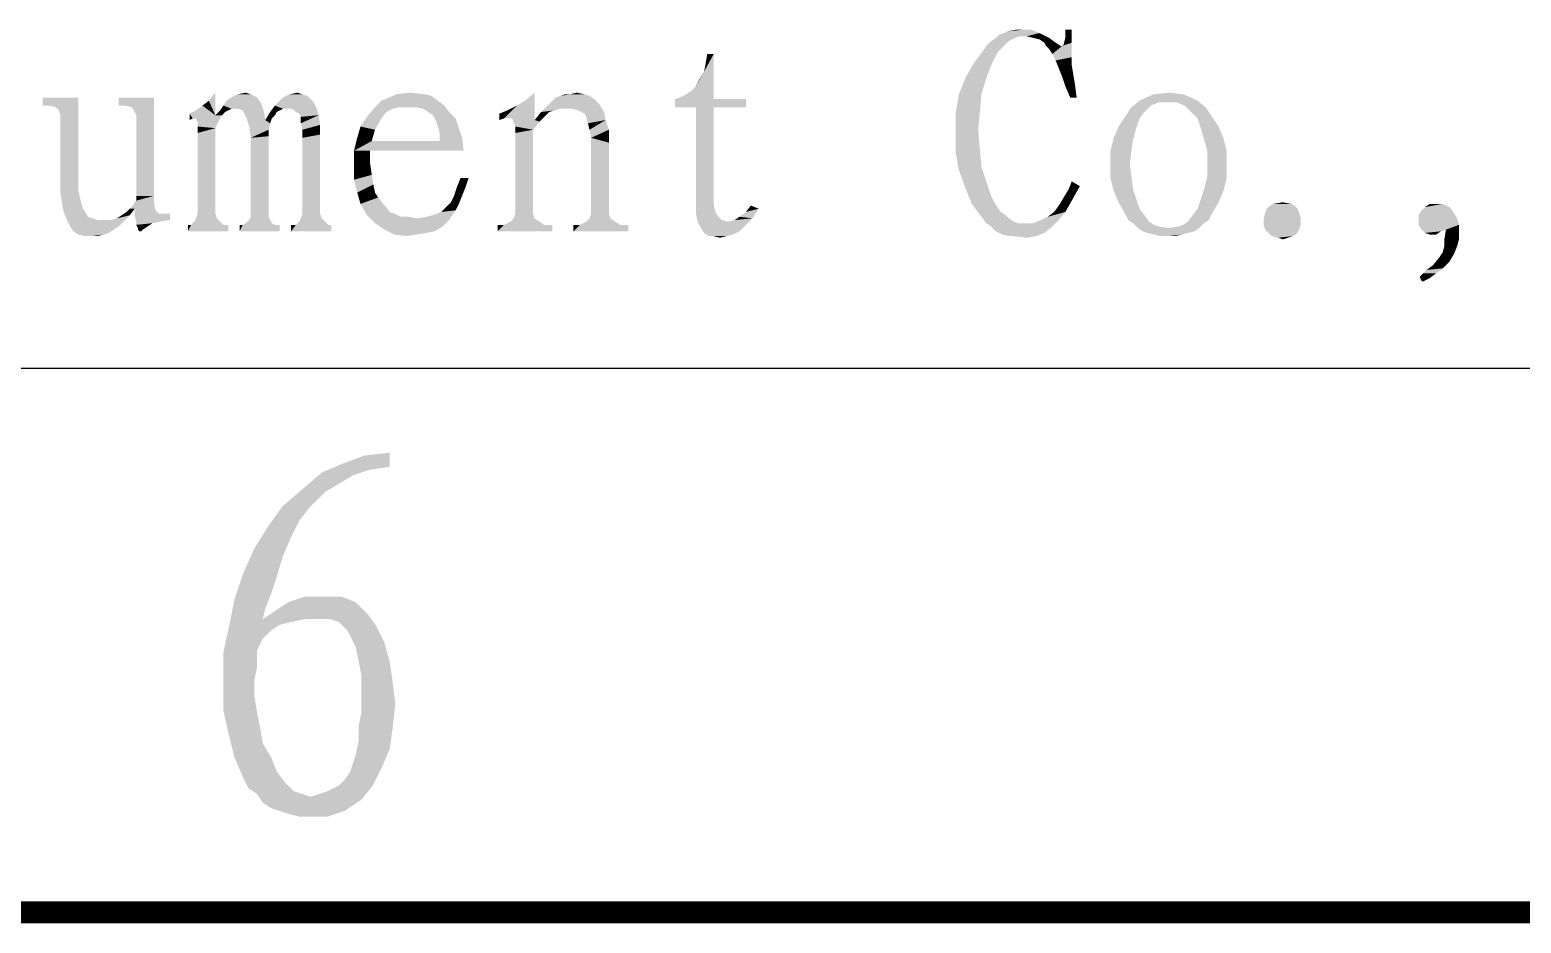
# Model space of a CAD drawing. Header units: millimetres. Extents: x 336 to 634, y 189 to 399.
# Drawn here: x 604.88 to 618.58, y 189.08 to 197.29 of the extents above; entities that cross this region are included whole.
import ezdxf

# ---------------------------------------------------------------- set-up
doc = ezdxf.new("R2010")
doc.units = ezdxf.units.MM

msp = doc.modelspace()

# ---------------------------------------------------------------- linework, layer by layer
at = {"color": 7, "linetype": 'Continuous'}
msp.add_line((361.54993, 194.17685), (628.54993, 194.17685), dxfattribs=at)
at = {"color": 3, "linetype": 'Continuous', "const_width": 0.2}
msp.add_lwpolyline([(336.54993, 189.17685), (633.54993, 189.17685)], dxfattribs=at)
at = {"color": 7, "linetype": 'Continuous'}
for points in [[(614.15649, 197.25809), (613.78612, 197.24328), (613.83057, 197.25809)], [(613.97871, 197.22846), (613.78612, 197.24328), (614.15649, 197.25809)], [(613.83057, 197.25809), (613.8602, 197.27291), (614.08242, 197.28772)], [(613.83057, 197.25809), (614.08242, 197.28772), (614.15649, 197.25809)], [(614.03797, 197.28772), (614.08242, 197.28772), (613.8602, 197.27291)], [(613.99353, 197.28772), (614.03797, 197.28772), (613.8602, 197.27291)], [(613.99353, 197.28772), (613.8602, 197.27291), (613.93427, 197.28772)], [(614.03797, 197.22846), (613.97871, 197.22846), (614.15649, 197.25809)], [(614.09723, 197.21365), (614.03797, 197.22846), (614.15649, 197.25809)], [(614.09723, 197.21365), (614.15649, 197.25809), (614.24538, 197.21365)], [(614.45279, 197.28772), (614.39353, 197.21365), (614.39353, 197.28772)], [(614.39353, 197.21365), (614.45279, 197.28772), (614.45279, 197.1692)], [(613.81575, 197.12476), (613.63797, 197.09513), (613.6676, 197.13957)], [(613.63797, 197.09513), (613.81575, 197.12476), (613.77131, 197.08031)], [(613.87501, 197.18402), (613.84538, 197.15439), (613.6676, 197.13957)], [(613.87501, 197.18402), (613.6676, 197.13957), (613.71205, 197.18402)], [(613.6676, 197.13957), (613.84538, 197.15439), (613.81575, 197.12476)], [(613.93427, 197.21365), (613.90464, 197.19883), (613.71205, 197.18402)], [(613.93427, 197.21365), (613.71205, 197.18402), (613.75649, 197.21365)], [(613.71205, 197.18402), (613.90464, 197.19883), (613.87501, 197.18402)], [(613.97871, 197.22846), (613.75649, 197.21365), (613.78612, 197.24328)], [(613.75649, 197.21365), (613.97871, 197.22846), (613.93427, 197.21365)], [(614.24538, 197.21365), (614.15649, 197.19883), (614.09723, 197.21365)], [(614.20094, 197.1692), (614.15649, 197.19883), (614.24538, 197.21365)], [(614.20094, 197.1692), (614.24538, 197.21365), (614.30464, 197.1692)], [(614.30464, 197.1692), (614.21575, 197.13957), (614.20094, 197.1692)], [(614.21575, 197.13957), (614.30464, 197.1692), (614.34908, 197.13957)], [(614.34908, 197.13957), (614.24538, 197.10994), (614.21575, 197.13957)], [(614.34908, 197.13957), (614.3639, 197.13957), (614.24538, 197.10994)], [(614.27501, 197.0655), (614.24538, 197.10994), (614.3639, 197.13957)], [(614.27501, 197.0655), (614.3639, 197.13957), (614.45279, 197.1692)], [(614.27501, 197.0655), (614.45279, 197.1692), (614.45279, 197.03587)], [(614.3639, 197.13957), (614.37871, 197.15439), (614.45279, 197.1692)], [(614.45279, 197.1692), (614.37871, 197.15439), (614.39353, 197.21365)], [(611.07501, 196.90254), (611.08983, 196.97661), (611.1639, 197.0655)], [(611.07501, 196.90254), (611.1639, 197.0655), (611.1639, 196.65068)], [(611.1639, 197.0655), (611.08983, 196.97661), (611.10464, 197.0655)], [(613.74168, 197.02105), (613.54908, 196.97661), (613.59353, 197.03587)], [(613.54908, 196.97661), (613.74168, 197.02105), (613.71205, 196.9618)], [(613.77131, 197.08031), (613.59353, 197.03587), (613.63797, 197.09513)], [(613.59353, 197.03587), (613.77131, 197.08031), (613.74168, 197.02105)], [(614.45279, 197.03587), (614.30464, 197.00624), (614.27501, 197.0655)], [(614.30464, 197.00624), (614.45279, 197.03587), (614.45279, 196.9618)], [(614.45279, 196.9618), (614.33427, 196.93217), (614.30464, 197.00624)], [(611.00094, 196.7692), (611.03057, 196.82846), (611.07501, 196.90254)], [(611.1639, 196.65068), (611.00094, 196.7692), (611.07501, 196.90254)], [(613.6676, 196.84328), (613.41575, 196.69513), (613.47501, 196.84328)], [(613.41575, 196.69513), (613.6676, 196.84328), (613.62316, 196.69513)], [(613.71205, 196.9618), (613.47501, 196.84328), (613.54908, 196.97661)], [(613.47501, 196.84328), (613.71205, 196.9618), (613.6676, 196.84328)], [(614.33427, 196.93217), (614.45279, 196.9618), (614.4676, 196.87291)], [(614.4676, 196.87291), (614.3639, 196.85809), (614.33427, 196.93217)], [(614.3639, 196.85809), (614.4676, 196.87291), (614.48242, 196.78402)], [(614.48242, 196.78402), (614.39353, 196.7692), (614.3639, 196.85809)], [(606.52686, 196.63587), (606.58612, 196.70994), (606.58612, 196.50254)], [(606.79353, 196.69513), (606.8676, 196.70994), (606.91205, 196.69513)], [(607.2676, 196.69513), (607.34168, 196.70994), (607.38612, 196.69513)], [(608.24538, 196.69513), (608.37871, 196.70994), (608.51205, 196.69513)], [(609.23797, 196.47291), (609.43057, 196.63587), (609.51945, 196.70994)], [(609.29723, 196.47291), (609.23797, 196.47291), (609.51945, 196.70994)], [(609.31205, 196.47291), (609.29723, 196.47291), (609.51945, 196.70994)], [(609.31205, 196.47291), (609.51945, 196.70994), (609.51945, 196.45809)], [(609.84538, 196.69513), (609.90464, 196.70994), (609.97871, 196.69513)], [(611.1639, 196.65068), (610.91205, 196.69513), (610.95649, 196.72476)], [(611.1639, 196.65068), (610.95649, 196.72476), (611.00094, 196.7692)], [(614.43797, 196.6655), (614.39353, 196.7692), (614.48242, 196.78402)], [(614.43797, 196.6655), (614.48242, 196.78402), (614.49723, 196.6655)], [(615.20834, 196.69513), (615.34168, 196.70994), (615.47501, 196.69513)], [(605.32686, 196.6655), (605.00094, 196.59143), (605.00094, 196.6655)], [(605.0602, 196.59143), (605.00094, 196.59143), (605.32686, 196.6655)], [(605.11945, 196.57661), (605.0602, 196.59143), (605.32686, 196.6655)], [(605.14908, 196.54698), (605.11945, 196.57661), (605.32686, 196.6655)], [(605.1639, 196.50254), (605.14908, 196.54698), (605.32686, 196.6655)], [(605.1639, 196.50254), (605.32686, 196.6655), (605.32686, 195.82105)], [(606.02316, 196.6655), (605.69723, 196.59143), (605.69723, 196.6655)], [(605.75649, 196.59143), (605.69723, 196.59143), (606.02316, 196.6655)], [(605.81575, 196.57661), (605.75649, 196.59143), (606.02316, 196.6655)], [(605.84538, 196.53217), (605.81575, 196.57661), (606.02316, 196.6655)], [(605.8602, 196.50254), (605.84538, 196.53217), (606.02316, 196.6655)], [(605.8602, 196.30994), (605.8602, 196.50254), (606.02316, 196.6655)], [(605.8602, 196.1618), (605.8602, 196.30994), (606.02316, 196.6655)], [(605.8602, 196.02846), (605.8602, 196.1618), (606.02316, 196.6655)], [(605.8602, 195.90994), (605.8602, 196.02846), (606.02316, 196.6655)], [(605.8602, 195.82105), (605.8602, 195.90994), (606.02316, 196.6655)], [(605.8602, 195.7618), (605.8602, 195.82105), (606.02316, 196.6655)], [(605.8602, 195.7618), (606.02316, 196.6655), (606.02316, 195.7618)], [(606.58612, 196.50254), (606.40834, 196.54698), (606.4676, 196.59143)], [(606.58612, 196.50254), (606.4676, 196.59143), (606.52686, 196.63587)], [(606.73427, 196.5618), (606.63057, 196.54698), (606.6602, 196.59143)], [(607.00094, 196.62105), (606.6602, 196.59143), (606.68983, 196.63587)], [(606.73427, 196.5618), (606.6602, 196.59143), (607.00094, 196.62105)], [(606.97131, 196.6655), (606.68983, 196.63587), (606.73427, 196.6655)], [(606.68983, 196.63587), (606.97131, 196.6655), (607.00094, 196.62105)], [(606.91205, 196.69513), (606.94168, 196.68031), (606.73427, 196.6655)], [(606.91205, 196.69513), (606.73427, 196.6655), (606.79353, 196.69513)], [(606.73427, 196.6655), (606.94168, 196.68031), (606.97131, 196.6655)], [(606.7639, 196.5618), (606.73427, 196.5618), (607.00094, 196.62105)], [(606.79353, 196.5618), (606.7639, 196.5618), (607.00094, 196.62105)], [(606.83797, 196.54698), (606.79353, 196.5618), (607.00094, 196.62105)], [(606.83797, 196.54698), (607.00094, 196.62105), (607.03057, 196.54698)], [(607.20834, 196.5618), (607.08983, 196.53217), (607.13427, 196.59143)], [(607.48983, 196.62105), (607.13427, 196.59143), (607.17871, 196.63587)], [(607.20834, 196.5618), (607.13427, 196.59143), (607.48983, 196.62105)], [(607.4602, 196.65068), (607.17871, 196.63587), (607.20834, 196.6655)], [(607.17871, 196.63587), (607.4602, 196.65068), (607.48983, 196.62105)], [(607.38612, 196.69513), (607.43057, 196.68031), (607.20834, 196.6655)], [(607.38612, 196.69513), (607.20834, 196.6655), (607.2676, 196.69513)], [(607.20834, 196.6655), (607.43057, 196.68031), (607.4602, 196.65068)], [(607.23797, 196.5618), (607.20834, 196.5618), (607.48983, 196.62105)], [(607.28242, 196.5618), (607.23797, 196.5618), (607.48983, 196.62105)], [(607.28242, 196.5618), (607.48983, 196.62105), (607.51945, 196.5618)], [(608.21575, 196.5618), (607.97871, 196.48772), (608.05279, 196.57661)], [(608.63057, 196.63587), (608.68983, 196.59143), (608.05279, 196.57661)], [(608.63057, 196.63587), (608.05279, 196.57661), (608.11205, 196.63587)], [(608.27501, 196.57661), (608.05279, 196.57661), (608.68983, 196.59143)], [(608.05279, 196.57661), (608.27501, 196.57661), (608.21575, 196.5618)], [(608.11205, 196.63587), (608.18612, 196.6655), (608.57131, 196.68031)], [(608.11205, 196.63587), (608.57131, 196.68031), (608.63057, 196.63587)], [(608.51205, 196.69513), (608.57131, 196.68031), (608.18612, 196.6655)], [(608.51205, 196.69513), (608.18612, 196.6655), (608.24538, 196.69513)], [(608.34908, 196.57661), (608.27501, 196.57661), (608.68983, 196.59143)], [(608.42316, 196.57661), (608.34908, 196.57661), (608.68983, 196.59143)], [(608.49723, 196.5618), (608.42316, 196.57661), (608.68983, 196.59143)], [(608.54168, 196.53217), (608.49723, 196.5618), (608.68983, 196.59143)], [(608.54168, 196.53217), (608.68983, 196.59143), (608.73427, 196.53217)], [(609.23797, 196.47291), (609.35649, 196.59143), (609.43057, 196.63587)], [(609.23797, 196.47291), (609.2676, 196.54698), (609.35649, 196.59143)], [(609.75649, 196.5618), (609.57871, 196.53217), (609.63797, 196.59143)], [(610.11205, 196.60624), (609.63797, 196.59143), (609.68242, 196.63587)], [(609.75649, 196.5618), (609.63797, 196.59143), (610.11205, 196.60624)], [(610.0676, 196.65068), (609.68242, 196.63587), (609.71205, 196.6655)], [(609.68242, 196.63587), (610.0676, 196.65068), (610.11205, 196.60624)], [(610.02316, 196.68031), (609.71205, 196.6655), (609.75649, 196.68031)], [(609.71205, 196.6655), (610.02316, 196.68031), (610.0676, 196.65068)], [(609.84538, 196.69513), (609.97871, 196.69513), (609.75649, 196.68031)], [(609.84538, 196.69513), (609.75649, 196.68031), (609.80094, 196.69513)], [(609.75649, 196.68031), (609.97871, 196.69513), (610.02316, 196.68031)], [(609.81575, 196.5618), (609.75649, 196.5618), (610.11205, 196.60624)], [(609.8602, 196.5618), (609.81575, 196.5618), (610.11205, 196.60624)], [(609.91945, 196.54698), (609.8602, 196.5618), (610.11205, 196.60624)], [(609.94908, 196.53217), (609.91945, 196.54698), (610.11205, 196.60624)], [(609.94908, 196.53217), (610.11205, 196.60624), (610.15649, 196.53217)], [(611.1639, 196.65068), (610.80834, 196.65068), (610.85279, 196.6655)], [(611.1639, 196.65068), (611.4602, 196.65068), (610.80834, 196.57661)], [(611.1639, 196.65068), (610.80834, 196.57661), (610.80834, 196.65068)], [(611.00094, 196.57661), (610.80834, 196.57661), (611.4602, 196.65068)], [(611.1639, 196.65068), (610.85279, 196.6655), (610.91205, 196.69513)], [(611.1639, 196.57661), (611.00094, 196.57661), (611.4602, 196.65068)], [(611.1639, 196.57661), (611.1639, 195.68772), (611.00094, 195.59883)], [(611.1639, 196.57661), (611.00094, 195.59883), (611.00094, 196.57661)], [(611.1639, 196.57661), (611.4602, 196.65068), (611.4602, 196.57661)], [(613.62316, 196.69513), (613.60834, 196.53217), (613.38612, 196.51735)], [(613.62316, 196.69513), (613.38612, 196.51735), (613.41575, 196.69513)], [(615.11945, 196.53217), (614.94168, 196.48772), (615.00094, 196.57661)], [(615.25279, 196.62105), (615.00094, 196.57661), (615.07501, 196.63587)], [(615.25279, 196.62105), (615.17871, 196.59142), (615.00094, 196.57661)], [(615.00094, 196.57661), (615.17871, 196.59142), (615.11945, 196.53217)], [(615.54908, 196.6655), (615.07501, 196.63587), (615.13427, 196.6655)], [(615.07501, 196.63587), (615.54908, 196.6655), (615.60834, 196.63587)], [(615.07501, 196.63587), (615.60834, 196.63587), (615.25279, 196.62105)], [(615.47501, 196.69513), (615.13427, 196.6655), (615.20834, 196.69513)], [(615.13427, 196.6655), (615.47501, 196.69513), (615.54908, 196.6655)], [(615.34168, 196.62105), (615.25279, 196.62105), (615.60834, 196.63587)], [(615.41575, 196.62105), (615.34168, 196.62105), (615.60834, 196.63587)], [(615.48983, 196.59142), (615.41575, 196.62105), (615.60834, 196.63587)], [(615.48983, 196.59142), (615.60834, 196.63587), (615.68242, 196.57661)], [(615.68242, 196.57661), (615.54908, 196.53217), (615.48983, 196.59142)], [(615.54908, 196.53217), (615.68242, 196.57661), (615.74168, 196.48772)], [(605.32686, 195.82105), (605.1639, 195.79143), (605.1639, 196.50254)], [(606.58612, 196.50254), (606.34908, 196.51735), (606.40834, 196.54698)], [(606.34908, 196.51735), (606.58612, 196.50254), (606.37871, 196.47291)], [(606.37871, 196.47291), (606.34908, 196.45809), (606.34908, 196.51735)], [(606.58612, 196.50254), (606.64538, 196.50254), (606.37871, 196.47291)], [(606.40834, 196.47291), (606.37871, 196.47291), (606.64538, 196.50254)], [(606.42316, 196.44328), (606.40834, 196.47291), (606.64538, 196.50254)], [(606.42316, 196.44328), (606.64538, 196.50254), (606.61575, 196.44328)], [(606.61575, 196.44328), (606.42316, 196.39883), (606.42316, 196.44328)], [(606.42316, 196.39883), (606.61575, 196.44328), (606.58612, 196.38402)], [(606.70464, 196.54698), (606.67501, 196.53217), (606.58612, 196.50254)], [(606.70464, 196.54698), (606.58612, 196.50254), (606.63057, 196.54698)], [(606.58612, 196.50254), (606.67501, 196.53217), (606.64538, 196.50254)], [(606.63057, 196.54698), (606.73427, 196.5618), (606.70464, 196.54698)], [(607.03057, 196.54698), (606.85279, 196.51735), (606.83797, 196.54698)], [(606.8676, 196.48772), (606.85279, 196.51735), (607.03057, 196.54698)], [(606.8676, 196.48772), (607.03057, 196.54698), (607.04538, 196.45809)], [(607.04538, 196.45809), (606.89723, 196.39883), (606.8676, 196.48772)], [(607.04538, 196.45809), (607.08983, 196.42846), (606.89723, 196.39883)], [(607.14908, 196.53217), (607.13427, 196.50254), (607.04538, 196.45809)], [(607.14908, 196.53217), (607.04538, 196.45809), (607.08983, 196.53217)], [(607.13427, 196.50254), (607.10464, 196.47291), (607.04538, 196.45809)], [(607.04538, 196.45809), (607.10464, 196.47291), (607.08983, 196.42846)], [(607.20834, 196.5618), (607.17871, 196.54698), (607.08983, 196.53217)], [(607.08983, 196.53217), (607.17871, 196.54698), (607.14908, 196.53217)], [(607.51945, 196.5618), (607.31205, 196.54698), (607.28242, 196.5618)], [(607.32686, 196.53217), (607.31205, 196.54698), (607.51945, 196.5618)], [(607.35649, 196.51735), (607.32686, 196.53217), (607.51945, 196.5618)], [(607.35649, 196.51735), (607.51945, 196.5618), (607.53427, 196.50254)], [(607.53427, 196.50254), (607.37131, 196.48772), (607.35649, 196.51735)], [(607.37131, 196.42846), (607.37131, 196.48772), (607.53427, 196.50254)], [(607.37131, 196.42846), (607.53427, 196.50254), (607.54908, 196.41365)], [(608.11205, 196.47291), (607.91945, 196.39883), (607.97871, 196.48772)], [(607.91945, 196.39883), (608.11205, 196.47291), (608.05279, 196.3692)], [(608.21575, 196.5618), (608.15649, 196.53217), (607.97871, 196.48772)], [(607.97871, 196.48772), (608.15649, 196.53217), (608.11205, 196.47291)], [(608.73427, 196.53217), (608.58612, 196.50254), (608.54168, 196.53217)], [(608.58612, 196.50254), (608.73427, 196.53217), (608.79353, 196.47291)], [(608.79353, 196.47291), (608.61575, 196.44328), (608.58612, 196.50254)], [(608.63057, 196.39883), (608.61575, 196.44328), (608.79353, 196.47291)], [(608.63057, 196.39883), (608.79353, 196.47291), (608.82316, 196.38402)], [(609.23797, 196.47291), (609.19353, 196.51735), (609.2676, 196.54698)], [(609.23797, 196.47291), (609.19353, 196.45809), (609.19353, 196.51735)], [(609.51945, 196.45809), (609.32686, 196.44328), (609.31205, 196.47291)], [(609.5639, 196.44328), (609.32686, 196.44328), (609.51945, 196.45809)], [(609.5639, 196.44328), (609.34168, 196.39883), (609.32686, 196.44328)], [(609.34168, 196.39883), (609.5639, 196.44328), (609.50464, 196.3692)], [(609.65279, 196.53217), (609.62316, 196.50254), (609.51945, 196.45809)], [(609.65279, 196.53217), (609.51945, 196.45809), (609.57871, 196.53217)], [(609.51945, 196.45809), (609.62316, 196.50254), (609.5639, 196.44328)], [(609.75649, 196.5618), (609.69723, 196.54698), (609.57871, 196.53217)], [(609.57871, 196.53217), (609.69723, 196.54698), (609.65279, 196.53217)], [(610.15649, 196.53217), (609.97871, 196.51735), (609.94908, 196.53217)], [(609.99353, 196.48772), (609.97871, 196.51735), (610.15649, 196.53217)], [(609.99353, 196.48772), (610.15649, 196.53217), (610.17131, 196.45809)], [(610.17131, 196.45809), (610.00834, 196.42846), (609.99353, 196.48772)], [(610.02316, 196.3692), (610.00834, 196.42846), (610.17131, 196.45809)], [(610.02316, 196.3692), (610.17131, 196.45809), (610.20094, 196.3692)], [(613.38612, 196.51735), (613.60834, 196.53217), (613.59353, 196.3692)], [(613.59353, 196.3692), (613.38612, 196.33957), (613.38612, 196.51735)], [(615.07501, 196.47291), (614.88242, 196.39883), (614.94168, 196.48772)], [(614.88242, 196.39883), (615.07501, 196.47291), (615.04538, 196.38402)], [(614.94168, 196.48772), (615.11945, 196.53217), (615.07501, 196.47291)], [(615.74168, 196.48772), (615.60834, 196.47291), (615.54908, 196.53217)], [(615.60834, 196.47291), (615.74168, 196.48772), (615.80094, 196.39883)], [(615.80094, 196.39883), (615.63797, 196.38402), (615.60834, 196.47291)], [(606.58612, 196.38402), (606.42316, 196.33957), (606.42316, 196.39883)], [(606.42316, 195.59883), (606.42316, 196.33957), (606.58612, 196.38402)], [(606.42316, 195.59883), (606.58612, 196.38402), (606.58612, 195.59883)], [(606.89723, 196.39883), (607.08983, 196.42846), (607.07501, 196.3692)], [(607.07501, 196.3692), (606.91205, 196.29513), (606.89723, 196.39883)], [(607.07501, 196.3692), (607.07501, 196.30994), (606.91205, 196.29513)], [(606.91205, 195.5692), (606.91205, 196.29513), (607.07501, 196.30994)], [(606.91205, 195.5692), (607.07501, 196.30994), (607.07501, 195.5692)], [(607.54908, 196.41365), (607.38612, 196.3692), (607.37131, 196.42846)], [(607.38612, 196.3692), (607.54908, 196.41365), (607.54908, 196.32476)], [(607.54908, 196.32476), (607.38612, 196.29513), (607.38612, 196.3692)], [(607.38612, 195.59883), (607.38612, 196.29513), (607.54908, 196.32476)], [(607.38612, 195.59883), (607.54908, 196.32476), (607.54908, 195.59883)], [(608.02316, 196.2655), (607.8602, 196.17661), (607.88983, 196.29513)], [(608.05279, 196.3692), (607.88983, 196.29513), (607.91945, 196.39883)], [(607.88983, 196.29513), (608.05279, 196.3692), (608.02316, 196.2655)], [(608.82316, 196.38402), (608.64538, 196.33957), (608.63057, 196.39883)], [(608.64538, 196.33957), (608.82316, 196.38402), (608.85279, 196.29513)], [(608.85279, 196.29513), (608.64538, 196.2655), (608.64538, 196.33957)], [(608.64538, 196.2655), (608.85279, 196.29513), (608.8676, 196.17661)], [(609.50464, 196.3692), (609.34168, 196.33957), (609.34168, 196.39883)], [(609.34168, 195.59883), (609.34168, 196.33957), (609.50464, 196.3692)], [(609.34168, 195.59883), (609.50464, 196.3692), (609.50464, 195.59883)], [(610.20094, 196.3692), (610.03797, 196.29513), (610.02316, 196.3692)], [(610.03797, 196.29513), (610.20094, 196.3692), (610.20094, 196.25068)], [(610.20094, 196.25068), (610.03797, 195.59883), (610.03797, 196.29513)], [(613.38612, 196.33957), (613.59353, 196.3692), (613.60834, 196.19143)], [(613.60834, 196.19143), (613.38612, 196.1618), (613.38612, 196.33957)], [(615.01575, 196.28031), (614.80834, 196.17661), (614.83797, 196.29513)], [(615.04538, 196.38402), (614.83797, 196.29513), (614.88242, 196.39883)], [(614.83797, 196.29513), (615.04538, 196.38402), (615.01575, 196.28031)], [(615.63797, 196.38402), (615.80094, 196.39883), (615.84538, 196.29513)], [(615.84538, 196.29513), (615.6676, 196.28031), (615.63797, 196.38402)], [(615.69723, 196.17661), (615.6676, 196.28031), (615.84538, 196.29513)], [(615.69723, 196.17661), (615.84538, 196.29513), (615.87501, 196.17661)], [(608.02316, 196.2655), (608.64538, 196.2655), (607.8602, 196.17661)], [(608.00834, 196.17661), (607.8602, 196.17661), (608.64538, 196.2655)], [(608.00834, 196.17661), (608.00834, 196.05809), (607.8602, 196.04328)], [(608.00834, 196.17661), (607.8602, 196.04328), (607.8602, 196.17661)], [(608.8676, 196.17661), (608.00834, 196.17661), (608.64538, 196.2655)], [(610.03797, 195.59883), (610.20094, 196.25068), (610.20094, 195.59883)], [(613.38612, 196.1618), (613.60834, 196.19143), (613.62316, 196.02846)], [(613.62316, 196.02846), (613.41575, 195.99883), (613.38612, 196.1618)], [(614.80834, 196.17661), (615.01575, 196.28031), (615.00094, 196.17661)], [(615.00094, 196.17661), (614.80834, 196.05809), (614.80834, 196.17661)], [(614.80834, 196.05809), (615.00094, 196.17661), (614.98612, 196.05809)], [(615.87501, 196.17661), (615.69723, 196.05809), (615.69723, 196.17661)], [(615.69723, 196.05809), (615.87501, 196.17661), (615.87501, 196.05809)], [(607.8602, 196.04328), (608.00834, 196.05809), (608.02316, 195.95439)], [(608.02316, 195.95439), (607.8602, 195.90994), (607.8602, 196.04328)], [(613.41575, 195.99883), (613.62316, 196.02846), (613.6676, 195.89513)], [(614.98612, 196.05809), (615.00094, 195.93957), (614.80834, 195.92476)], [(614.98612, 196.05809), (614.80834, 195.92476), (614.80834, 196.05809)], [(615.87501, 196.05809), (615.69723, 195.93957), (615.69723, 196.05809)], [(615.69723, 195.93957), (615.87501, 196.05809), (615.87501, 195.92476)], [(607.8602, 195.90994), (608.02316, 195.95439), (608.03797, 195.8655)], [(608.03797, 195.8655), (607.88983, 195.79143), (607.8602, 195.90994)], [(608.91205, 195.92476), (608.80834, 195.85068), (608.83797, 195.92476)], [(608.80834, 195.85068), (608.91205, 195.92476), (608.88242, 195.83587)], [(613.6676, 195.89513), (613.47501, 195.83587), (613.41575, 195.99883)], [(613.47501, 195.83587), (613.6676, 195.89513), (613.71205, 195.7618)], [(614.52686, 195.85068), (614.42316, 195.82105), (614.45279, 195.89513)], [(614.80834, 195.92476), (615.00094, 195.93957), (615.01575, 195.82105)], [(615.01575, 195.82105), (614.83797, 195.80624), (614.80834, 195.92476)], [(615.87501, 195.92476), (615.6676, 195.82105), (615.69723, 195.93957)], [(615.6676, 195.82105), (615.87501, 195.92476), (615.84538, 195.80624)], [(605.1639, 195.79143), (605.32686, 195.82105), (605.34168, 195.74698)], [(605.34168, 195.74698), (605.17871, 195.68772), (605.1639, 195.79143)], [(605.84538, 195.70254), (605.8602, 195.71735), (606.02316, 195.7618)], [(605.84538, 195.70254), (606.02316, 195.7618), (606.02316, 195.68772)], [(606.02316, 195.7618), (605.8602, 195.71735), (605.8602, 195.7618)], [(607.88983, 195.79143), (608.03797, 195.8655), (608.05279, 195.79143)], [(608.05279, 195.79143), (607.91945, 195.68772), (607.88983, 195.79143)], [(608.05279, 195.79143), (608.08242, 195.74698), (607.91945, 195.68772)], [(608.85279, 195.7618), (608.74908, 195.70254), (608.77871, 195.7618)], [(608.74908, 195.70254), (608.85279, 195.7618), (608.82316, 195.68772)], [(608.88242, 195.83587), (608.77871, 195.7618), (608.80834, 195.85068)], [(608.77871, 195.7618), (608.88242, 195.83587), (608.85279, 195.7618)], [(613.71205, 195.7618), (613.53427, 195.68772), (613.47501, 195.83587)], [(613.71205, 195.7618), (613.74168, 195.70254), (613.53427, 195.68772)], [(614.37871, 195.74698), (614.42316, 195.82105), (614.52686, 195.85068)], [(614.37871, 195.74698), (614.52686, 195.85068), (614.45279, 195.71735)], [(614.83797, 195.80624), (615.01575, 195.82105), (615.04538, 195.73217)], [(615.04538, 195.73217), (614.88242, 195.70254), (614.83797, 195.80624)], [(615.84538, 195.80624), (615.63797, 195.73217), (615.6676, 195.82105)], [(615.63797, 195.73217), (615.84538, 195.80624), (615.80094, 195.70254)], [(605.17871, 195.68772), (605.34168, 195.74698), (605.35649, 195.68772)], [(605.35649, 195.68772), (605.19353, 195.61365), (605.17871, 195.68772)], [(605.35649, 195.68772), (605.37131, 195.64328), (605.19353, 195.61365)], [(605.19353, 195.61365), (605.37131, 195.64328), (605.40094, 195.59883)], [(605.40094, 195.59883), (605.22316, 195.53957), (605.19353, 195.61365)], [(605.72686, 195.58402), (605.77131, 195.61365), (605.84538, 195.64328)], [(605.72686, 195.58402), (605.84538, 195.64328), (605.80094, 195.58402)], [(605.84538, 195.64328), (605.77131, 195.61365), (605.80094, 195.64328)], [(605.80094, 195.64328), (605.83057, 195.67291), (606.02316, 195.68772)], [(605.84538, 195.64328), (605.80094, 195.64328), (606.02316, 195.68772)], [(606.02316, 195.68772), (605.83057, 195.67291), (605.84538, 195.70254)], [(605.84538, 195.64328), (606.02316, 195.68772), (606.03797, 195.62846)], [(606.03797, 195.62846), (605.84538, 195.58402), (605.84538, 195.64328)], [(606.03797, 195.62846), (606.0676, 195.59883), (605.84538, 195.58402)], [(607.91945, 195.68772), (608.08242, 195.74698), (608.12686, 195.68772)], [(608.12686, 195.68772), (607.97871, 195.58402), (607.91945, 195.68772)], [(608.12686, 195.68772), (608.15649, 195.65809), (607.97871, 195.58402)], [(608.15649, 195.65809), (608.18612, 195.61365), (607.97871, 195.58402)], [(608.18612, 195.61365), (608.23057, 195.59883), (607.97871, 195.58402)], [(608.58612, 195.58402), (608.6602, 195.61365), (608.79353, 195.62846)], [(608.58612, 195.58402), (608.79353, 195.62846), (608.7639, 195.58402)], [(608.79353, 195.62846), (608.6602, 195.61365), (608.70464, 195.65809)], [(608.82316, 195.68772), (608.70464, 195.65809), (608.74908, 195.70254)], [(608.70464, 195.65809), (608.82316, 195.68772), (608.79353, 195.62846)], [(611.1639, 195.68772), (611.17871, 195.61365), (611.00094, 195.59883)], [(611.00094, 195.59883), (611.17871, 195.61365), (611.20834, 195.5692)], [(611.40094, 195.5692), (611.4602, 195.61365), (611.57871, 195.64328)], [(611.40094, 195.5692), (611.57871, 195.64328), (611.51945, 195.55439)], [(611.57871, 195.64328), (611.4602, 195.61365), (611.50464, 195.67291)], [(613.53427, 195.68772), (613.74168, 195.70254), (613.77131, 195.65809)], [(613.77131, 195.65809), (613.57871, 195.62846), (613.53427, 195.68772)], [(613.57871, 195.62846), (613.77131, 195.65809), (613.80094, 195.61365)], [(613.80094, 195.61365), (613.62316, 195.5692), (613.57871, 195.62846)], [(613.80094, 195.61365), (613.84538, 195.58402), (613.62316, 195.5692)], [(614.17131, 195.53957), (614.23057, 195.5692), (614.39353, 195.61365)], [(614.17131, 195.53957), (614.39353, 195.61365), (614.31945, 195.52476)], [(614.39353, 195.61365), (614.23057, 195.5692), (614.28983, 195.61365)], [(614.28983, 195.61365), (614.33427, 195.67291), (614.45279, 195.71735)], [(614.28983, 195.61365), (614.45279, 195.71735), (614.39353, 195.61365)], [(614.45279, 195.71735), (614.33427, 195.67291), (614.37871, 195.74698)], [(614.88242, 195.70254), (615.04538, 195.73217), (615.07501, 195.64328)], [(615.07501, 195.64328), (614.94168, 195.59883), (614.88242, 195.70254)], [(614.94168, 195.59883), (615.07501, 195.64328), (615.11945, 195.58402)], [(615.74168, 195.59883), (615.5639, 195.58402), (615.60834, 195.64328)], [(615.80094, 195.70254), (615.60834, 195.64328), (615.63797, 195.73217)], [(615.60834, 195.64328), (615.80094, 195.70254), (615.74168, 195.59883)], [(616.54168, 195.59883), (616.21575, 195.55439), (616.23057, 195.61365)], [(616.52686, 195.64328), (616.23057, 195.61365), (616.24538, 195.64328)], [(616.23057, 195.61365), (616.52686, 195.64328), (616.54168, 195.59883)], [(616.49723, 195.67291), (616.24538, 195.64328), (616.27501, 195.67291)], [(616.24538, 195.64328), (616.49723, 195.67291), (616.52686, 195.64328)], [(616.4676, 195.68772), (616.27501, 195.67291), (616.30464, 195.68772)], [(616.27501, 195.67291), (616.4676, 195.68772), (616.49723, 195.67291)], [(616.30464, 195.68772), (616.39353, 195.70254), (616.4676, 195.68772)], [(617.94908, 195.62846), (617.9639, 195.59883), (617.63797, 195.58402)], [(617.94908, 195.62846), (617.63797, 195.58402), (617.6676, 195.62846)], [(617.91945, 195.65809), (617.6676, 195.62846), (617.69723, 195.65809)], [(617.6676, 195.62846), (617.91945, 195.65809), (617.94908, 195.62846)], [(617.8602, 195.68772), (617.88983, 195.67291), (617.69723, 195.65809)], [(617.80094, 195.68772), (617.8602, 195.68772), (617.69723, 195.65809)], [(617.80094, 195.68772), (617.69723, 195.65809), (617.74168, 195.68772)], [(617.69723, 195.65809), (617.88983, 195.67291), (617.91945, 195.65809)], [(605.40094, 195.59883), (605.41575, 195.5692), (605.22316, 195.53957)], [(605.41575, 195.5692), (605.4602, 195.55439), (605.22316, 195.53957)], [(605.22316, 195.53957), (605.4602, 195.55439), (605.50464, 195.53957)], [(605.50464, 195.53957), (605.25279, 195.48031), (605.22316, 195.53957)], [(605.62316, 195.53957), (605.74168, 195.52476), (605.25279, 195.48031)], [(605.5639, 195.53957), (605.62316, 195.53957), (605.25279, 195.48031)], [(605.50464, 195.53957), (605.5639, 195.53957), (605.25279, 195.48031)], [(605.25279, 195.48031), (605.74168, 195.52476), (605.69723, 195.48031)], [(605.69723, 195.48031), (605.28242, 195.43587), (605.25279, 195.48031)], [(605.69723, 195.48031), (605.65279, 195.45068), (605.28242, 195.43587)], [(605.62316, 195.53957), (605.68242, 195.55439), (605.80094, 195.58402)], [(605.62316, 195.53957), (605.80094, 195.58402), (605.74168, 195.52476)], [(605.80094, 195.58402), (605.68242, 195.55439), (605.72686, 195.58402)], [(606.14168, 195.59883), (606.17131, 195.59883), (605.84538, 195.58402)], [(606.09723, 195.59883), (606.14168, 195.59883), (605.84538, 195.58402)], [(606.0676, 195.59883), (606.09723, 195.59883), (605.84538, 195.58402)], [(605.84538, 195.58402), (606.17131, 195.59883), (606.17131, 195.53957)], [(606.17131, 195.53957), (605.8602, 195.52476), (605.84538, 195.58402)], [(605.8602, 195.52476), (606.17131, 195.53957), (606.08242, 195.52476)], [(606.08242, 195.52476), (606.00834, 195.50994), (605.8602, 195.49513)], [(606.08242, 195.52476), (605.8602, 195.49513), (605.8602, 195.52476)], [(605.8602, 195.49513), (606.00834, 195.50994), (605.9639, 195.48031)], [(605.9639, 195.48031), (605.87501, 195.4655), (605.8602, 195.49513)], [(605.87501, 195.45068), (605.87501, 195.4655), (605.9639, 195.48031)], [(605.87501, 195.45068), (605.9639, 195.48031), (605.91945, 195.45068)], [(606.6602, 195.49513), (606.70464, 195.49513), (606.33427, 195.43587)], [(606.3639, 195.49513), (606.6602, 195.49513), (606.33427, 195.43587)], [(606.3639, 195.49513), (606.33427, 195.43587), (606.33427, 195.49513)], [(606.33427, 195.43587), (606.70464, 195.49513), (606.70464, 195.43587)], [(606.63057, 195.52476), (606.3639, 195.49513), (606.39353, 195.52476)], [(606.3639, 195.49513), (606.63057, 195.52476), (606.6602, 195.49513)], [(606.60094, 195.55439), (606.39353, 195.52476), (606.40834, 195.55439)], [(606.39353, 195.52476), (606.60094, 195.55439), (606.63057, 195.52476)], [(606.58612, 195.59883), (606.40834, 195.55439), (606.42316, 195.59883)], [(606.40834, 195.55439), (606.58612, 195.59883), (606.60094, 195.55439)], [(607.13427, 195.49513), (607.17871, 195.49513), (606.80834, 195.43587)], [(606.83797, 195.49513), (607.13427, 195.49513), (606.80834, 195.43587)], [(606.83797, 195.49513), (606.80834, 195.43587), (606.80834, 195.49513)], [(606.80834, 195.43587), (607.17871, 195.49513), (607.17871, 195.43587)], [(607.10464, 195.50994), (606.83797, 195.49513), (606.8676, 195.50994)], [(606.83797, 195.49513), (607.10464, 195.50994), (607.13427, 195.49513)], [(607.08983, 195.53957), (606.8676, 195.50994), (606.89723, 195.53957)], [(606.8676, 195.50994), (607.08983, 195.53957), (607.10464, 195.50994)], [(607.07501, 195.5692), (606.89723, 195.53957), (606.91205, 195.5692)], [(606.89723, 195.53957), (607.07501, 195.5692), (607.08983, 195.53957)], [(607.62316, 195.49513), (607.65279, 195.49513), (607.28242, 195.43587)], [(607.32686, 195.49513), (607.62316, 195.49513), (607.28242, 195.43587)], [(607.32686, 195.49513), (607.28242, 195.43587), (607.28242, 195.49513)], [(607.28242, 195.43587), (607.65279, 195.49513), (607.65279, 195.43587)], [(607.59353, 195.52476), (607.32686, 195.49513), (607.35649, 195.52476)], [(607.32686, 195.49513), (607.59353, 195.52476), (607.62316, 195.49513)], [(607.5639, 195.55439), (607.35649, 195.52476), (607.37131, 195.55439)], [(607.35649, 195.52476), (607.5639, 195.55439), (607.59353, 195.52476)], [(607.54908, 195.59883), (607.37131, 195.55439), (607.38612, 195.59883)], [(607.37131, 195.55439), (607.54908, 195.59883), (607.5639, 195.55439)], [(607.97871, 195.58402), (608.23057, 195.59883), (608.28983, 195.5692)], [(608.28983, 195.5692), (608.05279, 195.50994), (607.97871, 195.58402)], [(608.3639, 195.5692), (608.43797, 195.55439), (608.05279, 195.50994)], [(608.28983, 195.5692), (608.3639, 195.5692), (608.05279, 195.50994)], [(608.43797, 195.55439), (608.73427, 195.53957), (608.05279, 195.50994)], [(608.05279, 195.50994), (608.73427, 195.53957), (608.70464, 195.50994)], [(608.70464, 195.50994), (608.14168, 195.45068), (608.05279, 195.50994)], [(608.70464, 195.50994), (608.67501, 195.48031), (608.14168, 195.45068)], [(608.14168, 195.45068), (608.67501, 195.48031), (608.60094, 195.43587)], [(608.43797, 195.55439), (608.52686, 195.5692), (608.7639, 195.58402)], [(608.43797, 195.55439), (608.7639, 195.58402), (608.73427, 195.53957)], [(608.7639, 195.58402), (608.52686, 195.5692), (608.58612, 195.58402)], [(609.60834, 195.49513), (609.68242, 195.49513), (609.17871, 195.43587)], [(609.23797, 195.49513), (609.60834, 195.49513), (609.17871, 195.43587)], [(609.23797, 195.49513), (609.17871, 195.43587), (609.17871, 195.49513)], [(609.17871, 195.43587), (609.68242, 195.49513), (609.68242, 195.43587)], [(609.5639, 195.52476), (609.23797, 195.49513), (609.29723, 195.52476)], [(609.23797, 195.49513), (609.5639, 195.52476), (609.60834, 195.49513)], [(609.51945, 195.55439), (609.29723, 195.52476), (609.32686, 195.55439)], [(609.29723, 195.52476), (609.51945, 195.55439), (609.5639, 195.52476)], [(609.50464, 195.59883), (609.32686, 195.55439), (609.34168, 195.59883)], [(609.32686, 195.55439), (609.50464, 195.59883), (609.51945, 195.55439)], [(610.30464, 195.49513), (610.37871, 195.49513), (609.87501, 195.43587)], [(609.93427, 195.49513), (610.30464, 195.49513), (609.87501, 195.43587)], [(609.93427, 195.49513), (609.87501, 195.43587), (609.87501, 195.49513)], [(609.87501, 195.43587), (610.37871, 195.49513), (610.37871, 195.43587)], [(610.2602, 195.52476), (609.93427, 195.49513), (609.99353, 195.52476)], [(609.93427, 195.49513), (610.2602, 195.52476), (610.30464, 195.49513)], [(610.21575, 195.55439), (609.99353, 195.52476), (610.02316, 195.55439)], [(609.99353, 195.52476), (610.21575, 195.55439), (610.2602, 195.52476)], [(610.20094, 195.59883), (610.02316, 195.55439), (610.03797, 195.59883)], [(610.02316, 195.55439), (610.20094, 195.59883), (610.21575, 195.55439)], [(611.20834, 195.5692), (611.01575, 195.52476), (611.00094, 195.59883)], [(611.20834, 195.5692), (611.23797, 195.53957), (611.01575, 195.52476)], [(611.01575, 195.52476), (611.23797, 195.53957), (611.29723, 195.52476)], [(611.29723, 195.52476), (611.04538, 195.4655), (611.01575, 195.52476)], [(611.29723, 195.52476), (611.4602, 195.49513), (611.04538, 195.4655)], [(611.04538, 195.4655), (611.4602, 195.49513), (611.40094, 195.43587)], [(611.29723, 195.52476), (611.35649, 195.53957), (611.51945, 195.55439)], [(611.29723, 195.52476), (611.51945, 195.55439), (611.4602, 195.49513)], [(611.51945, 195.55439), (611.35649, 195.53957), (611.40094, 195.5692)], [(613.62316, 195.5692), (613.84538, 195.58402), (613.87501, 195.55439)], [(613.87501, 195.55439), (613.6676, 195.50994), (613.62316, 195.5692)], [(613.87501, 195.55439), (613.91945, 195.52476), (613.6676, 195.50994)], [(613.6676, 195.50994), (613.91945, 195.52476), (613.9639, 195.50994)], [(613.9639, 195.50994), (613.71205, 195.48031), (613.6676, 195.50994)], [(613.71205, 195.48031), (614.09723, 195.50994), (614.31945, 195.52476)], [(613.71205, 195.48031), (614.31945, 195.52476), (614.2602, 195.4655)], [(614.00834, 195.50994), (614.09723, 195.50994), (613.71205, 195.48031)], [(613.9639, 195.50994), (614.00834, 195.50994), (613.71205, 195.48031)], [(614.2602, 195.4655), (613.75649, 195.43587), (613.71205, 195.48031)], [(614.31945, 195.52476), (614.09723, 195.50994), (614.17131, 195.53957)], [(615.11945, 195.58402), (614.97131, 195.53957), (614.94168, 195.59883)], [(614.97131, 195.53957), (615.11945, 195.58402), (615.1639, 195.52476)], [(615.1639, 195.52476), (615.01575, 195.50994), (614.97131, 195.53957)], [(615.01575, 195.50994), (615.1639, 195.52476), (615.20834, 195.49513)], [(615.20834, 195.49513), (615.0602, 195.4655), (615.01575, 195.50994)], [(615.20834, 195.49513), (615.25279, 195.48031), (615.0602, 195.4655)], [(615.0602, 195.4655), (615.25279, 195.48031), (615.34168, 195.4655)], [(615.34168, 195.4655), (615.43057, 195.48031), (615.6676, 195.50994)], [(615.34168, 195.4655), (615.6676, 195.50994), (615.62316, 195.4655)], [(615.43057, 195.48031), (615.47501, 195.49513), (615.6676, 195.50994)], [(615.6676, 195.50994), (615.47501, 195.49513), (615.51945, 195.52476)], [(615.71205, 195.53957), (615.51945, 195.52476), (615.5639, 195.58402)], [(615.51945, 195.52476), (615.71205, 195.53957), (615.6676, 195.50994)], [(615.5639, 195.58402), (615.74168, 195.59883), (615.71205, 195.53957)], [(616.21575, 195.55439), (616.54168, 195.59883), (616.55649, 195.55439)], [(616.55649, 195.55439), (616.21575, 195.49513), (616.21575, 195.55439)], [(616.21575, 195.49513), (616.55649, 195.55439), (616.55649, 195.49513)], [(616.55649, 195.49513), (616.23057, 195.45068), (616.21575, 195.49513)], [(616.23057, 195.45068), (616.55649, 195.49513), (616.54168, 195.45068)], [(617.63797, 195.58402), (617.9639, 195.59883), (617.99353, 195.55439)], [(617.99353, 195.55439), (617.63797, 195.53957), (617.63797, 195.58402)], [(617.63797, 195.49513), (617.63797, 195.53957), (617.99353, 195.55439)], [(617.63797, 195.49513), (617.99353, 195.55439), (618.00834, 195.49513)], [(618.00834, 195.49513), (617.6676, 195.45068), (617.63797, 195.49513)], [(617.88983, 195.45068), (617.6676, 195.45068), (618.00834, 195.49513)], [(617.88983, 195.45068), (618.00834, 195.49513), (618.00834, 195.43587)], [(605.28242, 195.43587), (605.65279, 195.45068), (605.60834, 195.42105)], [(605.60834, 195.42105), (605.32686, 195.40624), (605.28242, 195.43587)], [(605.32686, 195.40624), (605.60834, 195.42105), (605.5639, 195.40624)], [(605.5639, 195.40624), (605.38612, 195.39143), (605.32686, 195.40624)], [(605.44538, 195.39143), (605.38612, 195.39143), (605.5639, 195.40624)], [(605.44538, 195.39143), (605.5639, 195.40624), (605.50464, 195.39143)], [(605.91945, 195.45068), (605.88983, 195.43587), (605.87501, 195.45068)], [(605.88983, 195.43587), (605.91945, 195.45068), (605.90464, 195.43587)], [(608.60094, 195.43587), (608.23057, 195.40624), (608.14168, 195.45068)], [(608.60094, 195.43587), (608.52686, 195.42105), (608.23057, 195.40624)], [(608.23057, 195.40624), (608.52686, 195.42105), (608.43797, 195.40624)], [(608.43797, 195.40624), (608.33427, 195.39143), (608.23057, 195.40624)], [(611.40094, 195.43587), (611.07501, 195.42105), (611.04538, 195.4655)], [(611.07501, 195.42105), (611.40094, 195.43587), (611.34168, 195.40624)], [(611.34168, 195.40624), (611.11945, 195.39143), (611.07501, 195.42105)], [(611.1639, 195.39143), (611.11945, 195.39143), (611.34168, 195.40624)], [(611.1639, 195.39143), (611.34168, 195.40624), (611.28242, 195.39143)], [(611.28242, 195.39143), (611.22316, 195.37661), (611.1639, 195.39143)], [(613.75649, 195.43587), (614.2602, 195.4655), (614.20094, 195.42105)], [(614.20094, 195.42105), (613.81575, 195.40624), (613.75649, 195.43587)], [(613.87501, 195.39143), (613.81575, 195.40624), (614.20094, 195.42105)], [(613.91945, 195.39143), (613.87501, 195.39143), (614.20094, 195.42105)], [(613.91945, 195.39143), (614.20094, 195.42105), (614.12686, 195.39143)], [(614.12686, 195.39143), (614.03797, 195.37661), (613.91945, 195.39143)], [(615.34168, 195.4655), (615.10464, 195.43587), (615.0602, 195.4655)], [(615.34168, 195.4655), (615.62316, 195.4655), (615.10464, 195.43587)], [(615.10464, 195.43587), (615.62316, 195.4655), (615.57871, 195.43587)], [(615.57871, 195.43587), (615.14908, 195.42106), (615.10464, 195.43587)], [(615.14908, 195.42106), (615.57871, 195.43587), (615.51945, 195.42106)], [(615.51945, 195.42106), (615.20834, 195.40624), (615.14908, 195.42106)], [(615.20834, 195.40624), (615.51945, 195.42106), (615.4602, 195.40624)], [(615.4602, 195.40624), (615.2676, 195.39143), (615.20834, 195.40624)], [(615.34168, 195.39143), (615.2676, 195.39143), (615.4602, 195.40624)], [(615.34168, 195.39143), (615.4602, 195.40624), (615.40094, 195.39143)], [(616.54168, 195.45068), (616.2602, 195.42105), (616.23057, 195.45068)], [(616.2602, 195.42105), (616.54168, 195.45068), (616.51205, 195.40624)], [(616.51205, 195.40624), (616.28983, 195.39143), (616.2602, 195.42105)], [(616.28983, 195.39143), (616.51205, 195.40624), (616.48242, 195.39143)], [(616.48242, 195.39143), (616.34908, 195.37661), (616.28983, 195.39143)], [(616.34908, 195.37661), (616.48242, 195.39143), (616.43797, 195.37661)], [(616.43797, 195.37661), (616.39353, 195.3618), (616.34908, 195.37661)], [(617.88983, 195.45068), (617.69723, 195.42105), (617.6676, 195.45068)], [(617.88983, 195.45068), (617.84538, 195.43587), (617.69723, 195.42105)], [(617.74168, 195.40624), (617.69723, 195.42105), (617.84538, 195.43587)], [(617.77131, 195.40624), (617.74168, 195.40624), (617.84538, 195.43587)], [(617.77131, 195.40624), (617.84538, 195.43587), (617.80094, 195.40624)], [(618.00834, 195.43587), (617.87501, 195.3618), (617.88983, 195.45068)], [(617.87501, 195.3618), (618.00834, 195.43587), (618.00834, 195.3618)], [(618.00834, 195.3618), (617.87501, 195.30254), (617.87501, 195.3618)], [(617.87501, 195.30254), (618.00834, 195.3618), (617.99353, 195.30254)], [(617.9639, 195.22846), (617.83057, 195.19883), (617.8602, 195.24328)], [(617.83057, 195.19883), (617.9639, 195.22846), (617.91945, 195.15439)], [(617.99353, 195.30254), (617.8602, 195.24328), (617.87501, 195.30254)], [(617.8602, 195.24328), (617.99353, 195.30254), (617.9639, 195.22846)], [(617.68242, 195.05068), (617.71205, 195.08031), (617.8602, 195.09513)], [(617.68242, 195.05068), (617.8602, 195.09513), (617.80094, 195.05068)], [(617.8602, 195.09513), (617.71205, 195.08031), (617.77131, 195.12476)], [(617.91945, 195.15439), (617.77131, 195.12476), (617.83057, 195.19883)], [(617.77131, 195.12476), (617.91945, 195.15439), (617.8602, 195.09513)], [(617.65279, 195.02105), (617.6676, 195.03587), (617.80094, 195.05068)], [(617.65279, 195.00624), (617.65279, 195.02105), (617.80094, 195.05068)], [(617.65279, 195.00624), (617.80094, 195.05068), (617.74168, 195.00624)], [(617.74168, 195.00624), (617.6676, 194.97661), (617.65279, 195.00624)], [(617.80094, 195.05068), (617.6676, 195.03587), (617.68242, 195.05068)], [(617.74168, 195.00624), (617.71205, 194.99143), (617.6676, 194.97661)], [(617.6676, 194.97661), (617.71205, 194.99143), (617.68242, 194.97661)]]:
    msp.add_solid(points, dxfattribs=at)
at = {"color": 3, "linetype": 'Continuous'}
for points in [[(608.18793, 193.27113), (607.56571, 193.21927), (607.74719, 193.29705)], [(607.74719, 193.29705), (607.9546, 193.37483), (608.18793, 193.40076)], [(607.74719, 193.29705), (608.18793, 193.40076), (608.18793, 193.27113)], [(607.8509, 193.19335), (607.38423, 193.06372), (607.56571, 193.21927)], [(607.8509, 193.19335), (607.72127, 193.11557), (607.38423, 193.06372)], [(608.18793, 193.27113), (608.00645, 193.2452), (607.56571, 193.21927)], [(607.56571, 193.21927), (608.00645, 193.2452), (607.8509, 193.19335)], [(607.59164, 193.03779), (607.20275, 192.90816), (607.38423, 193.06372)], [(607.20275, 192.90816), (607.59164, 193.03779), (607.46201, 192.90816)], [(607.38423, 193.06372), (607.72127, 193.11557), (607.59164, 193.03779)], [(607.46201, 192.90816), (607.35831, 192.77853), (607.07312, 192.72668)], [(607.46201, 192.90816), (607.07312, 192.72668), (607.20275, 192.90816)], [(607.07312, 192.72668), (607.35831, 192.77853), (607.28053, 192.62298)], [(607.28053, 192.62298), (606.94349, 192.51927), (607.07312, 192.72668)], [(606.94349, 192.51927), (607.28053, 192.62298), (607.20275, 192.4415)], [(607.20275, 192.4415), (606.83979, 192.28594), (606.94349, 192.51927)], [(606.83979, 192.28594), (607.20275, 192.4415), (607.1509, 192.26002)], [(607.1509, 192.26002), (606.76201, 192.05261), (606.83979, 192.28594)], [(607.1509, 192.26002), (607.09905, 192.10446), (606.76201, 192.05261)], [(607.04719, 191.97483), (606.71016, 191.79335), (606.76201, 192.05261)], [(606.76201, 192.05261), (607.09905, 192.10446), (607.04719, 191.97483)], [(607.2546, 192.02668), (607.33238, 192.05261), (607.74719, 192.07853)], [(607.2546, 192.02668), (607.74719, 192.07853), (607.87682, 192.02668)], [(607.61756, 192.07853), (607.74719, 192.07853), (607.33238, 192.05261)], [(607.51386, 192.07853), (607.61756, 192.07853), (607.33238, 192.05261)], [(607.51386, 192.07853), (607.33238, 192.05261), (607.41016, 192.07853)], [(607.04719, 191.97483), (607.02127, 191.87113), (606.71016, 191.79335)], [(607.87682, 192.02668), (607.98053, 191.92298), (607.02127, 191.87113)], [(607.87682, 192.02668), (607.02127, 191.87113), (607.2546, 192.02668)], [(607.41016, 191.87113), (607.02127, 191.87113), (607.98053, 191.92298)], [(607.56571, 191.87113), (607.41016, 191.87113), (607.98053, 191.92298)], [(607.64349, 191.87113), (607.56571, 191.87113), (607.98053, 191.92298)], [(607.72127, 191.8452), (607.64349, 191.87113), (607.98053, 191.92298)], [(607.72127, 191.8452), (607.98053, 191.92298), (608.05831, 191.81927)], [(607.09905, 191.76742), (606.65831, 191.56002), (606.71016, 191.79335)], [(607.41016, 191.87113), (607.28053, 191.8452), (606.71016, 191.79335)], [(607.02127, 191.87113), (607.41016, 191.87113), (606.71016, 191.79335)], [(607.28053, 191.8452), (607.17682, 191.81927), (606.71016, 191.79335)], [(606.71016, 191.79335), (607.17682, 191.81927), (607.09905, 191.76742)], [(608.05831, 191.81927), (607.79905, 191.76742), (607.72127, 191.8452)], [(607.82497, 191.71557), (607.79905, 191.76742), (608.05831, 191.81927)], [(607.82497, 191.71557), (608.05831, 191.81927), (608.13608, 191.66372)], [(607.09905, 191.76742), (607.02127, 191.68965), (606.65831, 191.56002)], [(607.02127, 191.68965), (606.96942, 191.58594), (606.65831, 191.56002)], [(608.13608, 191.66372), (607.87682, 191.61187), (607.82497, 191.71557)], [(607.90275, 191.48224), (607.87682, 191.61187), (608.13608, 191.66372)], [(607.90275, 191.48224), (608.13608, 191.66372), (608.18793, 191.48224)], [(606.65831, 191.56002), (606.96942, 191.58594), (606.96942, 191.50816)], [(606.96942, 191.50816), (606.65831, 191.30076), (606.65831, 191.56002)], [(606.96942, 191.50816), (606.96942, 191.43039), (606.65831, 191.30076)], [(606.65831, 191.30076), (606.96942, 191.43039), (606.94349, 191.30076)], [(608.18793, 191.48224), (607.92868, 191.35261), (607.90275, 191.48224)], [(607.92868, 191.35261), (608.18793, 191.48224), (608.21386, 191.30076)], [(606.94349, 191.30076), (606.94349, 191.17113), (606.65831, 191.0415)], [(606.94349, 191.30076), (606.65831, 191.0415), (606.65831, 191.30076)], [(608.21386, 191.30076), (607.92868, 191.19705), (607.92868, 191.35261)], [(607.92868, 191.19705), (608.21386, 191.30076), (608.23979, 191.09335)], [(606.65831, 191.0415), (606.94349, 191.17113), (606.96942, 191.01557)], [(607.90275, 190.88594), (607.92868, 191.01557), (608.23979, 191.09335)], [(607.90275, 190.88594), (608.23979, 191.09335), (608.21386, 190.86002)], [(608.23979, 191.09335), (607.92868, 191.01557), (607.92868, 191.19705)], [(606.96942, 191.01557), (606.71016, 190.80816), (606.65831, 191.0415)], [(606.96942, 191.01557), (606.99534, 190.88594), (606.71016, 190.80816)], [(606.71016, 190.80816), (606.99534, 190.88594), (607.02127, 190.73039)], [(608.21386, 190.86002), (607.90275, 190.75631), (607.90275, 190.88594)], [(607.90275, 190.75631), (608.21386, 190.86002), (608.18793, 190.67853)], [(607.02127, 190.73039), (606.76201, 190.60076), (606.71016, 190.80816)], [(606.76201, 190.60076), (607.02127, 190.73039), (607.09905, 190.60076)], [(608.18793, 190.67853), (607.87682, 190.62668), (607.90275, 190.75631)], [(607.09905, 190.60076), (606.83979, 190.41927), (606.76201, 190.60076)], [(607.09905, 190.60076), (607.1509, 190.47113), (606.83979, 190.41927)], [(608.11016, 190.49705), (607.82497, 190.47113), (607.8509, 190.5489)], [(607.8509, 190.5489), (607.87682, 190.62668), (608.18793, 190.67853)], [(607.8509, 190.5489), (608.18793, 190.67853), (608.11016, 190.49705)], [(606.83979, 190.41927), (607.1509, 190.47113), (607.22868, 190.36742)], [(607.22868, 190.36742), (606.89164, 190.31557), (606.83979, 190.41927)], [(607.72127, 190.3415), (607.77312, 190.39335), (608.11016, 190.49705)], [(607.72127, 190.3415), (608.11016, 190.49705), (608.03238, 190.3415)], [(607.77312, 190.39335), (607.82497, 190.47113), (608.11016, 190.49705)], [(606.89164, 190.31557), (607.22868, 190.36742), (607.30645, 190.28964)], [(607.30645, 190.28964), (606.96942, 190.26372), (606.89164, 190.31557)], [(606.96942, 190.26372), (607.30645, 190.28964), (607.38423, 190.26372)], [(607.46201, 190.23779), (607.53979, 190.26372), (608.03238, 190.3415)], [(607.46201, 190.23779), (608.03238, 190.3415), (607.92868, 190.21187)], [(607.53979, 190.26372), (607.61756, 190.28964), (608.03238, 190.3415)], [(608.03238, 190.3415), (607.61756, 190.28964), (607.72127, 190.3415)], [(607.38423, 190.26372), (607.02127, 190.18594), (606.96942, 190.26372)], [(607.38423, 190.26372), (607.46201, 190.23779), (607.02127, 190.18594)], [(607.46201, 190.23779), (607.92868, 190.21187), (607.02127, 190.18594)], [(607.09905, 190.13409), (607.02127, 190.18594), (607.92868, 190.21187)], [(607.17682, 190.10817), (607.09905, 190.13409), (607.92868, 190.21187)], [(607.17682, 190.10817), (607.92868, 190.21187), (607.77312, 190.10817)], [(607.77312, 190.10817), (607.2546, 190.08224), (607.17682, 190.10817)], [(607.35831, 190.05631), (607.2546, 190.08224), (607.77312, 190.10817)], [(607.43608, 190.05631), (607.35831, 190.05631), (607.77312, 190.10817)], [(607.43608, 190.05631), (607.77312, 190.10817), (607.61756, 190.05631)]]:
    msp.add_solid(points, dxfattribs=at)

doc.saveas('drawing.dxf')
